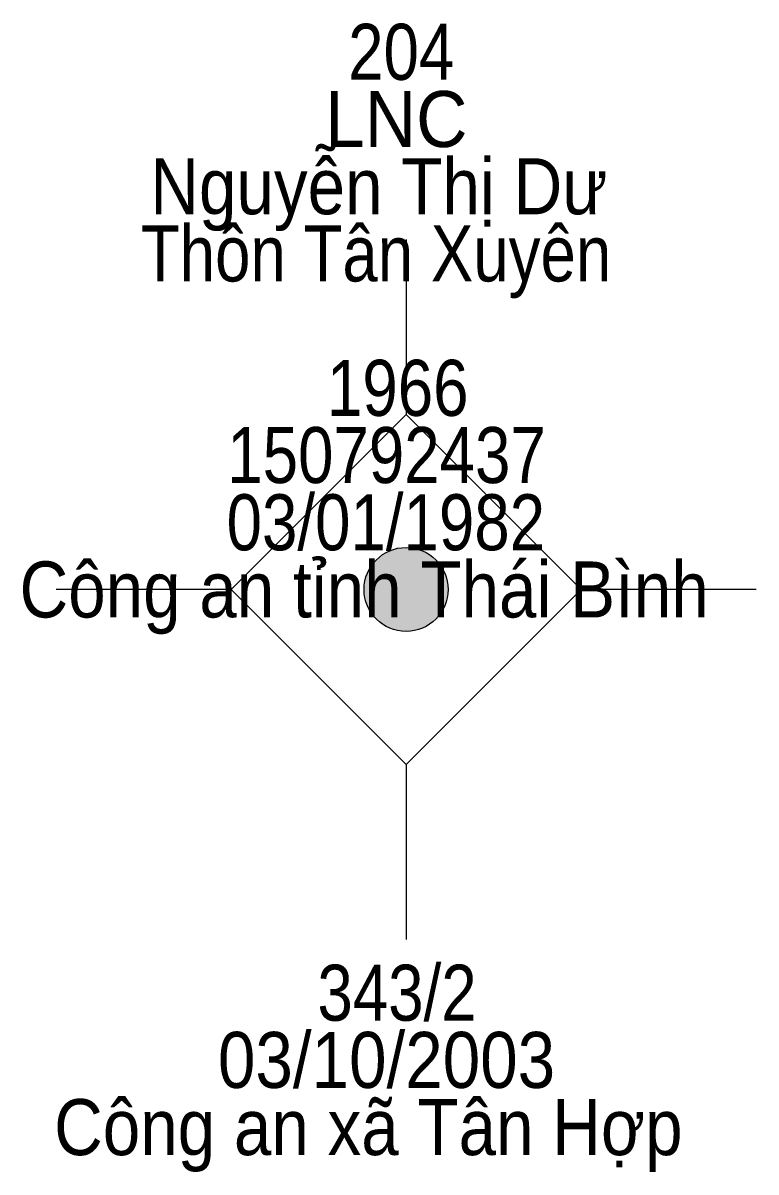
# Model space of a CAD drawing. Header units: metres. Extents: x 550999 to 552168, y 1840994 to 1841978.
# Drawn here: x 551724.91 to 551730.15, y 1841299.27 to 1841307.48 of the extents above; entities that cross this region are included whole.
import ezdxf
from ezdxf.enums import TextEntityAlignment as Align

# ---------------------------------------------------------------- set-up
doc = ezdxf.new("R2010")
doc.units = ezdxf.units.M
doc.header["$LTSCALE"] = 0.16
doc.layers.add('11', color=7, linetype='Continuous', lineweight=13)
doc.layers.add('15', color=7, linetype='Continuous')

msp = doc.modelspace()

# ---------------------------------------------------------------- hatches: boundary and pattern name
at = {"layer": '11'}
msp.add_hatch(color=256, dxfattribs=at).paths.add_polyline_path([(551727.9495, 1841303.43, 1), (551727.3495, 1841303.43, 1)])

# ---------------------------------------------------------------- linework, layer by layer
for p, q in [((551727.65, 1841305.93), (551727.65, 1841304.68)), ((551726.4, 1841303.43), (551725.15, 1841303.43)), ((551730.15, 1841303.43), (551728.9, 1841303.43)), ((551727.65, 1841302.18), (551727.65, 1841300.93))]:
    msp.add_line(p, q, dxfattribs=at)
msp.add_lwpolyline([(551727.65, 1841304.68), (551726.4, 1841303.43), (551727.65, 1841302.18), (551728.9, 1841303.43)], close=True, dxfattribs=at)
msp.add_circle((551727.6495, 1841303.43), 0.3, dxfattribs=at)

# ---------------------------------------------------------------- texts
at = {"layer": '15'}
for s, width, p in [('204', 0.85, (551727.615, 1841307.07)), ('LNC', 0.95, (551727.58, 1841306.59)), ('Nguyễn Thị Dư', 0.9, (551727.455, 1841306.11)), ('Thôn Tân Xuyên', 0.85, (551727.435, 1841305.63)), ('1966', 0.85, (551727.59, 1841304.67)), ('150792437', 0.85, (551727.51, 1841304.19)), ('03/01/1982', 0.85, (551727.505, 1841303.71)), ('Công an tỉnh Thái Bình', 0.9, (551727.35, 1841303.23)), ('343/2', 0.85, (551727.585, 1841300.35)), ('03/10/2003', 0.9, (551727.51, 1841299.87)), ('Công an xã Tân Hợp', 0.9, (551727.38, 1841299.39))]:
    msp.add_text(s, height=0.4, dxfattribs=dict(at, width=width)).set_placement(p, align=Align.CENTER)

doc.saveas('drawing.dxf')
